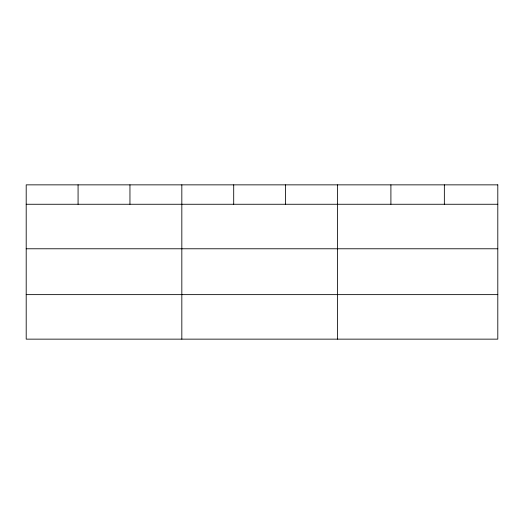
<?xml version="1.0" encoding="UTF-8"?>
<svg xmlns="http://www.w3.org/2000/svg" width="524" height="524" viewBox="0 0 524 524"><rect width="100%" height="100%" fill="white"/><g stroke="black" fill="none" stroke-linecap="round" stroke-linejoin="round"><path stroke-width="0.79" d="M26.2 204.262L497.8 204.262M26.2 248.776L497.8 248.776M26.2 294.632L497.8 294.632M444.352 184.854L444.352 204.262M390.904 184.854L390.904 204.262M337.456 184.854L337.456 339.146M285.58 184.854L285.58 204.262M233.704 184.854L233.704 204.262M181.828 184.854L181.828 339.146M129.952 184.854L129.952 204.262M78.076 184.854L78.076 204.262M497.8 184.854L26.2 184.854L26.2 339.146L497.8 339.146L497.8 184.854"/></g></svg>
